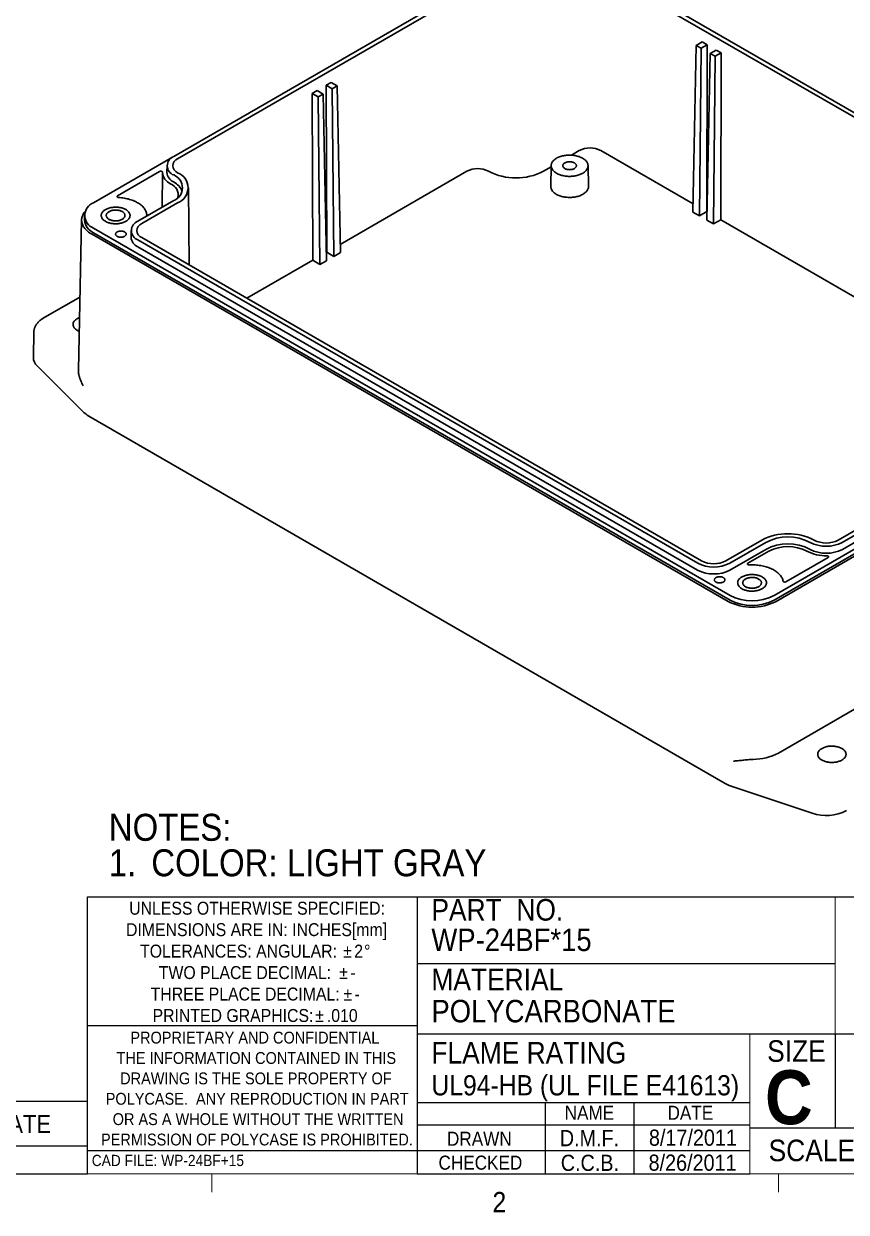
# Model space of a CAD drawing. Header units: inches. Extents: x 0.3 to 21.8, y 0.2 to 16.9.
# Drawn here: x 15.4 to 19.21, y 0.23 to 5.74 of the extents above; entities that cross this region are included whole.
import ezdxf

# ---------------------------------------------------------------- set-up
doc = ezdxf.new("R2010")
doc.units = ezdxf.units.IN
doc.header["$MEASUREMENT"] = 0
doc.linetypes.add('SLD-Solid', pattern=[0])
doc.layers.add('FORMAT', color=7, linetype='SLD-Solid')
doc.layers.add('SLD-0', color=7, linetype='SLD-Solid')
doc.styles.add('SLDTEXTSTYLE1', font='GOTHIC.TTF', dxfattribs={"width": 0.913})
doc.styles.add('SLDTEXTSTYLE2', font='GOTHICB.TTF', dxfattribs={"width": 0.913})

# ---------------------------------------------------------------- blocks, each defined once
blk = doc.blocks.new('SW_NOTE_1')
at = {"layer": 'SLD-0', "color": 0, "char_height": 0.125, "attachment_point": 1, "style": 'SLDTEXTSTYLE1'}
for s, insert in [('NOTES:', (0, 0.1597)), ('1.', (0, -0.0047)), ('COLOR: LIGHT GRAY', (0.1969, -0.0047))]:
    blk.add_mtext(s, dxfattribs=dict(at, insert=insert))
blk = doc.blocks.new('SW_NOTE_2')
at = {"layer": 'FORMAT', "color": 0, "char_height": 0.06, "attachment_point": 2, "style": 'SLDTEXTSTYLE1'}
for s, insert in [('UNLESS OTHERWISE SPECIFIED:', (0.5672, 0.0766)), ('DIMENSIONS ARE IN: INCHES[mm]', (0.5648, -0.0227)), ('TOLERANCES: ANGULAR: ', (0.4813, -0.1221)), ('%%p', (0.9859, -0.1221)), ('2', (1.0375, -0.1221)), ('%%d', (1.0774, -0.1221)), ('TWO PLACE DECIMAL: ', (0.511, -0.2215)), ('%%p', (0.9679, -0.2215)), ('-', (1.011, -0.2215)), ('THREE PLACE DECIMAL: ', (0.5121, -0.3208)), ('%%p', (0.9875, -0.3208)), ('-', (1.0306, -0.3208)), ('PRINTED GRAPHICS: ', (0.4556, -0.4202)), ('%%p', (0.8567, -0.4202)), ('.010', (0.9616, -0.4202))]:
    blk.add_mtext(s, dxfattribs=dict(at, insert=insert))
blk = doc.blocks.new('SW_NOTE_4')
at = {"layer": 'FORMAT', "color": 0, "char_height": 0.055, "attachment_point": 2, "style": 'SLDTEXTSTYLE1'}
for s, insert in [('PROPRIETARY AND CONFIDENTIAL', (0.5827, 0.0703)), ('THE INFORMATION CONTAINED IN THIS', (0.5892, -0.0241)), ('DRAWING IS THE SOLE PROPERTY OF', (0.5875, -0.1185)), ('POLYCASE.  ANY REPRODUCTION IN PART ', (0.5935, -0.2129)), ('OR AS A WHOLE WITHOUT THE WRITTEN ', (0.5977, -0.3072)), ('PERMISSION OF POLYCASE IS PROHIBITED.', (0.5923, -0.4016))]:
    blk.add_mtext(s, dxfattribs=dict(at, insert=insert))
blk = doc.blocks.new('SW_TABLEANNOTATION_0')
at = {"layer": 'SLD-0', "color": 0}
for p, q in [((0, 0), (0, -0.3349)), ((4.4719, 0), (0, 0)), ((0.2775, 0), (0.2775, -0.2052)), ((2.7288, 0), (2.7288, -0.2052)), ((3.0624, 0), (3.0624, -0.2052)), ((3.4352, 0), (3.4352, -0.2052)), ((3.8628, 0), (3.8628, -0.2052)), ((4.4719, -0.3349), (4.4719, 0)), ((0, -0.2052), (4.4719, -0.2052)), ((0, -0.3349), (4.4719, -0.3349))]:
    blk.add_line(p, q, dxfattribs=at)
at = {"layer": 'SLD-0', "color": 0, "attachment_point": 1, "style": 'SLDTEXTSTYLE1'}
for s, insert, char_height in [('REV.', (0.0209, -0.0617), 0.08333), ('DESCRIPTION', (1.1543, -0.0617), 0.083333), ('ZONE', (2.7497, -0.0617), 0.08333), ('BY', (3.1841, -0.0617), 0.08333), ("APPR'D", (3.4561, -0.0617), 0.08333), ('DATE', (4.0314, -0.0617), 0.08333), ('REVISIONS', (1.9634, -0.2291), 0.08333)]:
    blk.add_mtext(s, dxfattribs=dict(at, insert=insert, char_height=char_height))

msp = doc.modelspace()

# ---------------------------------------------------------------- linework, layer by layer
at = {"color": 7, "linetype": 'SLD-Solid', "lineweight": 30}
for p, q in [((20.67361, 4.48059), (18.08109, 5.97722)), ((20.69198, 4.4912), (18.09946, 5.98783)), ((17.42981, 5.89191), (16.09684, 5.12241)), ((17.44818, 5.8813), (16.11521, 5.1118)), ((18.50128, 4.86454), (18.5167, 5.63632)), ((18.54454, 5.65239), (18.5167, 5.63632)), ((18.53897, 5.62346), (18.5167, 5.63632)), ((18.5312, 4.84727), (18.53897, 5.62346)), ((18.56681, 5.63953), (18.53897, 5.62346)), ((18.54454, 5.65239), (18.56681, 5.63953)), ((18.56681, 5.63953), (18.56484, 4.86668)), ((18.6095, 5.61489), (18.58166, 5.59882)), ((18.63177, 5.60203), (18.6095, 5.61489)), ((18.56623, 4.82704), (18.58166, 5.59882)), ((18.58166, 5.59882), (18.60393, 5.58596)), ((18.59616, 4.80977), (18.60393, 5.58596)), ((18.63177, 5.60203), (18.60393, 5.58596)), ((18.63177, 5.60203), (18.6298, 4.82918)), ((16.82574, 5.46469), (16.80347, 5.45183)), ((16.80347, 5.45183), (16.80544, 4.67898)), ((16.80347, 5.45183), (16.83131, 5.43576)), ((16.82574, 5.46469), (16.85358, 5.44862)), ((16.83131, 5.43576), (16.85358, 5.44862)), ((16.869, 4.67684), (16.85358, 5.44862)), ((16.73851, 5.41433), (16.76078, 5.42719)), ((16.73851, 5.41433), (16.74048, 4.64149)), ((16.73851, 5.41433), (16.76635, 5.39826)), ((16.76078, 5.42719), (16.78862, 5.41112)), ((16.78862, 5.41112), (16.76635, 5.39826)), ((16.77412, 4.62207), (16.76635, 5.39826)), ((16.80404, 4.63934), (16.78862, 5.41112)), ((16.83908, 4.65957), (16.83131, 5.43576)), ((16.09075, 5.11857), (15.72587, 4.90793)), ((17.93818, 5.12826), (17.97505, 5.14954)), ((18.07486, 5.14954), (18.50204, 4.90294)), ((16.06598, 5.07977), (16.06564, 5.04762)), ((17.8089, 5.05362), (17.84479, 5.07434)), ((17.84491, 5.07984), (17.84285, 4.9835)), ((18.01756, 4.9835), (18.0155, 5.07984)), ((15.83661, 4.93972), (16.0318, 5.0524)), ((16.0452, 5.0477), (16.04348, 4.88696)), ((16.86823, 4.71524), (17.4544, 5.05362)), ((16.16921, 4.61934), (16.16538, 4.97768)), ((16.09684, 4.91776), (15.93069, 4.82184)), ((16.11521, 4.90715), (15.94906, 4.81124)), ((15.68359, 4.84901), (15.68359, 4.82758)), ((15.97234, 4.84589), (15.9723, 4.84952)), ((18.50128, 4.86454), (18.5312, 4.84727)), ((18.5312, 4.84727), (18.56484, 4.86668)), ((18.56484, 4.86668), (18.567, 4.86544)), ((15.67048, 4.8287), (15.65559, 4.13217)), ((15.72587, 4.79008), (18.67289, 3.08881)), ((18.59616, 4.80977), (18.56623, 4.82704)), ((18.59616, 4.80977), (18.6298, 4.82918)), ((18.6298, 4.82918), (19.29081, 4.44759)), ((15.71659, 4.76329), (18.66361, 3.06202)), ((15.72587, 4.76865), (18.67289, 3.06737)), ((15.89983, 4.77921), (15.89949, 4.74706)), ((15.93069, 4.73582), (18.52321, 3.23919)), ((15.94906, 4.74643), (18.54158, 3.2498)), ((15.93045, 4.70353), (18.52297, 3.20691)), ((16.80328, 4.67774), (16.80544, 4.67898)), ((16.83908, 4.65957), (16.80544, 4.67898)), ((16.43566, 4.46552), (16.74048, 4.64149)), ((16.77412, 4.62207), (16.74048, 4.64149)), ((16.77412, 4.62207), (16.80404, 4.63934)), ((16.869, 4.67684), (16.83908, 4.65957)), ((15.66284, 4.47111), (15.4927, 4.37289)), ((15.44958, 4.30963), (15.44705, 4.1914)), ((18.87704, 3.08881), (20.8968, 4.25479)), ((18.87704, 3.06737), (20.8968, 4.23336)), ((18.88632, 3.06202), (20.90608, 4.228)), ((15.46462, 4.15258), (15.67609, 3.94113)), ((19.17449, 3.34571), (20.50746, 4.11522)), ((19.19286, 3.33511), (20.52583, 4.10461)), ((19.19311, 3.30282), (20.52607, 4.07233)), ((15.70396, 3.92017), (18.65097, 2.21889)), ((18.89685, 2.35942), (20.91661, 3.5254)), ((18.65385, 3.2498), (18.82, 3.34571)), ((18.67222, 3.23919), (18.83837, 3.33511)), ((18.67246, 3.20691), (18.83861, 3.30282)), ((18.85306, 3.29448), (18.75608, 3.23849)), ((18.93209, 3.15273), (19.12729, 3.26541)), ((19.05357, 2.08073), (18.68729, 2.20281))]:
    msp.add_line(p, q, dxfattribs=at)
at = {"color": 7, "linetype": 'SLD-Solid', "lineweight": 0}
for p, q in [((21.52288, 0.4106), (0.52288, 0.4106)), ((16.27288, 0.4106), (16.27288, 0.3258)), ((18.89788, 0.4106), (18.89788, 0.3258))]:
    msp.add_line(p, q, dxfattribs=at)
at = {"color": 7, "linetype": 'SLD-Solid', "lineweight": 30, "flags": 128}
for points in [[(17.86989, 5.04441), (17.86642, 5.04653), (17.86318, 5.04877), (17.86017, 5.05112), (17.85741, 5.05356), (17.8549, 5.0561), (17.85266, 5.05871), (17.85069, 5.0614), (17.849, 5.06415), (17.8476, 5.06695), (17.84648, 5.0698), (17.84566, 5.07268), (17.84514, 5.07558), (17.84491, 5.0785), (17.84499, 5.08142), (17.84536, 5.08433), (17.84603, 5.08722), (17.847, 5.09008), (17.84826, 5.09291), (17.84981, 5.09569), (17.85164, 5.09841), (17.85375, 5.10106), (17.85612, 5.10364), (17.85876, 5.10613), (17.86164, 5.10853), (17.86477, 5.11082), (17.86813, 5.113), (17.8717, 5.11507), (17.87548, 5.117), (17.87945, 5.11881), (17.88361, 5.12048), (17.88792, 5.122), (17.89238, 5.12337), (17.89698, 5.12458), (17.90169, 5.12564), (17.9065, 5.12653), (17.9114, 5.12726), (17.91636, 5.12782), (17.92137, 5.12821), (17.92641, 5.12842), (17.93147, 5.12847), (17.93652, 5.12834), (17.94155, 5.12804), (17.94654, 5.12756), (17.95147, 5.12692), (17.95632, 5.12611), (17.96109, 5.12513), (17.96575, 5.12399), (17.97028, 5.1227), (17.97467, 5.12125), (17.9789, 5.11966), (17.98297, 5.11792), (17.98684, 5.11605), (17.99052, 5.11405), (17.99399, 5.11193), (17.99723, 5.10969), (18.00024, 5.10734), (18.003, 5.1049), (18.00551, 5.10236), (18.00775, 5.09975), (18.00972, 5.09706), (18.01141, 5.09431), (18.01281, 5.0915), (18.01393, 5.08866), (18.01475, 5.08578), (18.01527, 5.08287), (18.0155, 5.07996), (18.01542, 5.07704), (18.01505, 5.07413), (18.01438, 5.07124), (18.01341, 5.06837), (18.01215, 5.06555), (18.0106, 5.06277), (18.00877, 5.06005), (18.00666, 5.05739), (18.00429, 5.05482), (18.00165, 5.05233), (17.99877, 5.04993), (17.99564, 5.04764), (17.99228, 5.04546), (17.98871, 5.04339), (17.98493, 5.04145), (17.98096, 5.03965), (17.9768, 5.03798), (17.97249, 5.03646), (17.96803, 5.03509), (17.96343, 5.03387), (17.95872, 5.03282), (17.95391, 5.03192), (17.94901, 5.0312), (17.94405, 5.03064), (17.93904, 5.03025), (17.934, 5.03003), (17.92894, 5.02999), (17.92389, 5.03012), (17.91886, 5.03042), (17.91387, 5.0309), (17.90894, 5.03154), (17.90409, 5.03235), (17.89932, 5.03333), (17.89466, 5.03446), (17.89013, 5.03576), (17.88574, 5.0372), (17.88151, 5.0388), (17.87744, 5.04053), (17.87357, 5.04241), (17.86989, 5.04441)], [(17.90781, 5.0663), (17.90573, 5.06763), (17.90388, 5.06907), (17.90228, 5.07061), (17.90095, 5.07223), (17.8999, 5.07392), (17.89915, 5.07566), (17.89869, 5.07744), (17.89854, 5.07923), (17.89869, 5.08102), (17.89915, 5.0828), (17.8999, 5.08454), (17.90095, 5.08622), (17.90228, 5.08785), (17.90388, 5.08939), (17.90573, 5.09083), (17.90781, 5.09216), (17.91012, 5.09336), (17.91261, 5.09443), (17.91528, 5.09535), (17.91809, 5.09612), (17.92101, 5.09672), (17.92403, 5.09716), (17.9271, 5.09742), (17.93021, 5.09751), (17.93331, 5.09742), (17.93638, 5.09716), (17.9394, 5.09672), (17.94232, 5.09612), (17.94513, 5.09535), (17.9478, 5.09443), (17.95029, 5.09336), (17.9526, 5.09216), (17.95468, 5.09083), (17.95653, 5.08939), (17.95813, 5.08785), (17.95946, 5.08622), (17.96051, 5.08454), (17.96126, 5.0828), (17.96172, 5.08102), (17.96187, 5.07923), (17.96172, 5.07744), (17.96126, 5.07566), (17.96051, 5.07392), (17.95946, 5.07223), (17.95813, 5.07061), (17.95653, 5.06907), (17.95468, 5.06763), (17.9526, 5.0663), (17.95029, 5.0651), (17.9478, 5.06403), (17.94513, 5.06311), (17.94232, 5.06234), (17.9394, 5.06174), (17.93638, 5.0613), (17.93331, 5.06104), (17.93021, 5.06095), (17.9271, 5.06104), (17.92403, 5.0613), (17.92101, 5.06174), (17.91809, 5.06234), (17.91528, 5.06311), (17.91261, 5.06403), (17.91012, 5.0651), (17.90781, 5.0663)], [(16.0318, 5.0524), (16.03301, 5.05297), (16.03438, 5.05339), (16.03588, 5.05365), (16.03743, 5.05373), (16.03898, 5.05364), (16.04047, 5.05336), (16.04184, 5.05293), (16.04303, 5.05235), (16.044, 5.05164), (16.0447, 5.05084), (16.04512, 5.04997), (16.04524, 5.04907)], [(18.01756, 4.9835), (18.01756, 4.98251), (18.01738, 4.97955), (18.01689, 4.9766), (18.0161, 4.97367), (18.01502, 4.97078), (18.01364, 4.96793), (18.01198, 4.96513), (18.01003, 4.96239), (18.00781, 4.95972), (18.00532, 4.95713), (18.00258, 4.95463), (17.99958, 4.95222), (17.99634, 4.94993), (17.99288, 4.94774), (17.9892, 4.94568), (17.98532, 4.94375), (17.98124, 4.94195), (17.97699, 4.94029), (17.97258, 4.93878), (17.96803, 4.93742), (17.96334, 4.93621), (17.95854, 4.93517), (17.95364, 4.93429), (17.94866, 4.93358), (17.94362, 4.93304), (17.93853, 4.93267), (17.93341, 4.93248), (17.92828, 4.93246), (17.92316, 4.93261), (17.91806, 4.93293), (17.913, 4.93343), (17.90801, 4.9341), (17.90309, 4.93494), (17.89826, 4.93594), (17.89354, 4.9371), (17.88895, 4.93842), (17.8845, 4.9399), (17.88021, 4.94152), (17.87609, 4.94328), (17.87216, 4.94518), (17.86843, 4.94722)], [(15.84144, 4.93198), (15.83985, 4.93216), (15.83837, 4.93253), (15.83704, 4.93306), (15.83593, 4.93374), (15.83508, 4.93453), (15.83453, 4.93541), (15.83431, 4.93633), (15.83441, 4.93727), (15.83485, 4.93816), (15.83559, 4.93899), (15.83661, 4.93972)], [(15.9722, 4.8458), (15.9723, 4.84938), (15.97212, 4.85321), (15.97163, 4.85704), (15.97084, 4.86085), (15.96975, 4.86463), (15.96835, 4.86838), (15.96666, 4.87209), (15.96467, 4.87575), (15.9624, 4.87935), (15.95984, 4.88289), (15.957, 4.88636), (15.95388, 4.88974), (15.9505, 4.89304), (15.94687, 4.89625), (15.94297, 4.89936), (15.93884, 4.90236), (15.93447, 4.90525), (15.92987, 4.90802), (15.92506, 4.91067), (15.92005, 4.91318), (15.91484, 4.91556), (15.90944, 4.91779), (15.90387, 4.91989), (15.89814, 4.92183), (15.89226, 4.92361), (15.88625, 4.92524), (15.88011, 4.92671), (15.87387, 4.92802), (15.86752, 4.92915), (15.86109, 4.93012), (15.85459, 4.93091), (15.84804, 4.93153), (15.84144, 4.93198)], [(15.68785, 4.86909), (15.68522, 4.866), (15.68246, 4.86237), (15.67997, 4.85867), (15.67776, 4.85491), (15.67583, 4.85111), (15.6742, 4.84725), (15.67286, 4.84336), (15.67182, 4.83944), (15.67107, 4.8355), (15.67062, 4.83154), (15.67047, 4.82758), (15.67062, 4.82361), (15.67107, 4.81965), (15.67182, 4.81571), (15.67286, 4.81179), (15.6742, 4.8079), (15.67583, 4.80405), (15.67776, 4.80024), (15.67997, 4.79648), (15.68246, 4.79279), (15.68522, 4.78916), (15.68826, 4.7856), (15.69157, 4.78212), (15.69513, 4.77873), (15.69895, 4.77543), (15.70301, 4.77223), (15.70731, 4.76914), (15.71184, 4.76616), (15.71659, 4.76329)], [(15.87509, 4.87622), (15.87184, 4.87798), (15.86839, 4.87961), (15.86475, 4.8811), (15.86096, 4.88244), (15.85702, 4.88364), (15.85295, 4.88469), (15.84876, 4.88557), (15.84448, 4.88629), (15.84013, 4.88685), (15.83573, 4.88723), (15.83129, 4.88745), (15.82683, 4.88749), (15.82238, 4.88736), (15.81796, 4.88706), (15.81358, 4.88659), (15.80926, 4.88595), (15.80503, 4.88515), (15.8009, 4.88418), (15.79689, 4.88306), (15.79302, 4.88179), (15.78931, 4.88037), (15.78576, 4.87881), (15.78241, 4.87712), (15.77926, 4.8753), (15.77633, 4.87336), (15.77362, 4.87132), (15.77116, 4.86917), (15.76896, 4.86694), (15.76702, 4.86462), (15.76534, 4.86224), (15.76395, 4.85979), (15.76285, 4.8573), (15.76203, 4.85477), (15.76151, 4.85222), (15.76129, 4.84965), (15.76137, 4.84708), (15.76174, 4.84452), (15.76241, 4.84197), (15.76337, 4.83946), (15.76461, 4.83699), (15.76615, 4.83458), (15.76795, 4.83223), (15.77003, 4.82995), (15.77236, 4.82776), (15.77495, 4.82566), (15.77776, 4.82367), (15.78081, 4.82179), (15.78406, 4.82004), (15.78751, 4.81841), (15.79114, 4.81692), (15.79494, 4.81557), (15.79888, 4.81437), (15.80295, 4.81333), (15.80714, 4.81245), (15.81141, 4.81172), (15.81576, 4.81117), (15.82017, 4.81078), (15.82461, 4.81057), (15.82906, 4.81053), (15.83351, 4.81066), (15.83794, 4.81096), (15.84232, 4.81143), (15.84663, 4.81206), (15.85087, 4.81287), (15.855, 4.81383), (15.85901, 4.81495), (15.86288, 4.81623), (15.86659, 4.81765), (15.87013, 4.81921), (15.87349, 4.8209), (15.87664, 4.82272), (15.87957, 4.82465), (15.88227, 4.8267), (15.88473, 4.82884), (15.88694, 4.83108), (15.88888, 4.83339), (15.89055, 4.83578), (15.89194, 4.83822), (15.89305, 4.84071), (15.89386, 4.84324), (15.89438, 4.8458), (15.89461, 4.84836), (15.89453, 4.85094), (15.89416, 4.8535), (15.89349, 4.85604), (15.89253, 4.85855), (15.89128, 4.86102), (15.88975, 4.86344), (15.88794, 4.86579), (15.88587, 4.86806), (15.88353, 4.87026), (15.88095, 4.87235), (15.87813, 4.87434), (15.87509, 4.87622)], [(15.87509, 4.87622), (15.87184, 4.87798), (15.86839, 4.87961), (15.86475, 4.8811), (15.86096, 4.88244), (15.85702, 4.88364), (15.85295, 4.88469), (15.84876, 4.88557), (15.84448, 4.88629), (15.84013, 4.88685), (15.83573, 4.88723), (15.83129, 4.88745), (15.82683, 4.88749), (15.82238, 4.88736), (15.81796, 4.88706), (15.81358, 4.88659), (15.80926, 4.88595), (15.80503, 4.88515), (15.8009, 4.88418), (15.79689, 4.88306), (15.79302, 4.88179), (15.78931, 4.88037), (15.78576, 4.87881), (15.78241, 4.87712), (15.77926, 4.8753), (15.77633, 4.87336), (15.77362, 4.87132), (15.77116, 4.86917), (15.76896, 4.86694), (15.76702, 4.86462), (15.76534, 4.86224), (15.76395, 4.85979), (15.76285, 4.8573), (15.76203, 4.85477), (15.76151, 4.85222), (15.76129, 4.84965), (15.76137, 4.84708), (15.76174, 4.84452), (15.76241, 4.84197), (15.76337, 4.83946), (15.76461, 4.83699), (15.76615, 4.83458), (15.76795, 4.83223), (15.77003, 4.82995), (15.77236, 4.82776), (15.77495, 4.82566), (15.77776, 4.82367), (15.78081, 4.82179), (15.78406, 4.82004), (15.78751, 4.81841), (15.79114, 4.81692), (15.79494, 4.81557), (15.79888, 4.81437), (15.80295, 4.81333), (15.80714, 4.81245), (15.81141, 4.81172), (15.81576, 4.81117), (15.82017, 4.81078), (15.82461, 4.81057), (15.82906, 4.81053), (15.83351, 4.81066), (15.83794, 4.81096), (15.84232, 4.81143), (15.84663, 4.81206), (15.85087, 4.81287), (15.855, 4.81383), (15.85901, 4.81495), (15.86288, 4.81623), (15.86659, 4.81765), (15.87013, 4.81921), (15.87349, 4.8209), (15.87664, 4.82272), (15.87957, 4.82465), (15.88227, 4.8267), (15.88473, 4.82884), (15.88694, 4.83108), (15.88888, 4.83339), (15.89055, 4.83578), (15.89194, 4.83822), (15.89305, 4.84071), (15.89386, 4.84324), (15.89438, 4.8458), (15.89461, 4.84836), (15.89453, 4.85094), (15.89416, 4.8535), (15.89349, 4.85604), (15.89253, 4.85855), (15.89128, 4.86102), (15.88975, 4.86344), (15.88794, 4.86579), (15.88587, 4.86806), (15.88353, 4.87026), (15.88095, 4.87235), (15.87813, 4.87434), (15.87509, 4.87622)], [(15.85857, 4.86669), (15.8559, 4.8681), (15.85304, 4.86939), (15.84999, 4.87053), (15.8468, 4.87152), (15.84347, 4.87235), (15.84003, 4.87302), (15.83651, 4.87352), (15.83293, 4.87384), (15.82931, 4.874), (15.82568, 4.87397), (15.82207, 4.87378), (15.8185, 4.87341), (15.815, 4.87286), (15.81159, 4.87216), (15.80829, 4.87128), (15.80513, 4.87026), (15.80213, 4.86908), (15.79931, 4.86776), (15.79669, 4.86631), (15.79429, 4.86474), (15.79213, 4.86306), (15.79022, 4.86128), (15.78857, 4.85941), (15.7872, 4.85748), (15.78612, 4.85548), (15.78533, 4.85343), (15.78483, 4.85136), (15.78464, 4.84927), (15.78476, 4.84718), (15.78517, 4.8451), (15.78589, 4.84304), (15.7869, 4.84103), (15.7882, 4.83908), (15.78978, 4.83719), (15.79163, 4.83539), (15.79373, 4.83368), (15.79607, 4.83209), (15.79864, 4.8306), (15.80141, 4.82925), (15.80436, 4.82804), (15.80748, 4.82697), (15.81075, 4.82606), (15.81414, 4.82531), (15.81762, 4.82473), (15.82117, 4.82431), (15.82478, 4.82407), (15.8284, 4.82401), (15.83202, 4.82412), (15.83562, 4.8244), (15.83916, 4.82486), (15.84262, 4.82549), (15.84598, 4.82628), (15.84921, 4.82723), (15.85229, 4.82833), (15.8552, 4.82958), (15.85792, 4.83096), (15.86043, 4.83247), (15.86272, 4.8341), (15.86476, 4.83583), (15.86654, 4.83766), (15.86805, 4.83956), (15.86927, 4.84153), (15.87021, 4.84355), (15.87086, 4.84561), (15.8712, 4.8477), (15.87123, 4.84979), (15.87097, 4.85188), (15.8704, 4.85395), (15.86954, 4.85598), (15.86838, 4.85797), (15.86694, 4.85989), (15.86522, 4.86173), (15.86325, 4.86349), (15.86103, 4.86514), (15.85857, 4.86669)], [(15.83491, 4.75234), (15.83309, 4.75351), (15.83152, 4.75479), (15.83019, 4.75616), (15.82913, 4.7576), (15.82836, 4.75911), (15.82787, 4.76065), (15.82769, 4.76222), (15.8278, 4.76378), (15.82821, 4.76534), (15.82891, 4.76685), (15.8299, 4.76831), (15.83116, 4.7697), (15.83268, 4.771), (15.83443, 4.7722), (15.83641, 4.77328), (15.83857, 4.77423), (15.84091, 4.77503), (15.84338, 4.77568), (15.84597, 4.77617), (15.84862, 4.77649), (15.85133, 4.77664), (15.85405, 4.77662), (15.85674, 4.77643), (15.85939, 4.77606), (15.86195, 4.77553), (15.86439, 4.77484), (15.86668, 4.774), (15.8688, 4.77302), (15.87073, 4.77191), (15.87242, 4.77069), (15.87388, 4.76936), (15.87507, 4.76795), (15.87599, 4.76648), (15.87662, 4.76495), (15.87696, 4.76339), (15.87699, 4.76182), (15.87673, 4.76026), (15.87618, 4.75873), (15.87533, 4.75724), (15.8742, 4.75581), (15.87281, 4.75446), (15.87117, 4.75321), (15.8693, 4.75207), (15.86723, 4.75106), (15.86498, 4.75018), (15.86257, 4.74945), (15.86004, 4.74888), (15.85741, 4.74848), (15.85472, 4.74824), (15.85201, 4.74817), (15.8493, 4.74828), (15.84662, 4.74856), (15.84402, 4.74901), (15.84152, 4.74962), (15.83914, 4.75039), (15.83693, 4.7513), (15.83491, 4.75234)], [(15.65946, 4.31312), (15.6585, 4.3135), (15.65497, 4.31505), (15.65163, 4.31674), (15.6485, 4.31854), (15.64558, 4.32047), (15.6429, 4.32251), (15.64046, 4.32464), (15.63828, 4.32687), (15.63636, 4.32918), (15.63471, 4.33155), (15.63335, 4.33399), (15.63228, 4.33647), (15.63149, 4.33899), (15.63101, 4.34153), (15.63082, 4.34409), (15.63093, 4.34665), (15.63135, 4.3492), (15.63205, 4.35172), (15.63306, 4.35421), (15.63435, 4.35666), (15.63592, 4.35905), (15.63777, 4.36138), (15.63989, 4.36363), (15.64227, 4.36579), (15.64489, 4.36785), (15.64775, 4.3698), (15.65083, 4.37164), (15.65412, 4.37336), (15.6576, 4.37494), (15.66081, 4.37622)], [(19.12729, 3.26541), (19.12828, 3.26611), (19.12901, 3.26691), (19.12945, 3.26777), (19.12959, 3.26867), (19.12943, 3.26956), (19.12896, 3.27042), (19.1282, 3.27121), (19.12719, 3.2719), (19.12597, 3.27245), (19.12458, 3.27286), (19.12308, 3.27311), (19.12152, 3.27317)], [(18.75608, 3.23849), (18.75507, 3.23778), (18.75433, 3.23696), (18.75389, 3.23607), (18.75378, 3.23514), (18.75399, 3.23423), (18.75451, 3.23336), (18.75533, 3.23256), (18.75641, 3.23188), (18.75771, 3.23134), (18.75917, 3.23096), (18.76074, 3.23076), (18.76234, 3.23075)], [(18.76234, 3.23075), (18.76897, 3.231), (18.77561, 3.23107), (18.78225, 3.23096), (18.78887, 3.23068), (18.79547, 3.23022), (18.80202, 3.22959), (18.80852, 3.22879), (18.81494, 3.22781), (18.82128, 3.22666), (18.82752, 3.22535), (18.83365, 3.22387), (18.83966, 3.22223), (18.84553, 3.22043), (18.85124, 3.21848), (18.8568, 3.21638), (18.86219, 3.21414), (18.86739, 3.21175), (18.87239, 3.20923), (18.87719, 3.20657), (18.88177, 3.2038), (18.88612, 3.2009), (18.89024, 3.19789), (18.89412, 3.19478), (18.89774, 3.19156), (18.9011, 3.18826), (18.9042, 3.18486), (18.90702, 3.18139), (18.90956, 3.17785), (18.91182, 3.17424), (18.91379, 3.17058), (18.91546, 3.16687), (18.91684, 3.16311), (18.91791, 3.15933), (18.91869, 3.15552)], [(18.60752, 3.15175), (18.60954, 3.1507), (18.61175, 3.14979), (18.61413, 3.14903), (18.61663, 3.14842), (18.61923, 3.14797), (18.62191, 3.14769), (18.62462, 3.14758), (18.62734, 3.14765), (18.63002, 3.14788), (18.63265, 3.14829), (18.63518, 3.14886), (18.63759, 3.14959), (18.63984, 3.15046), (18.64191, 3.15148), (18.64378, 3.15262), (18.64542, 3.15387), (18.64681, 3.15522), (18.64794, 3.15664), (18.64879, 3.15813), (18.64934, 3.15967), (18.64961, 3.16123), (18.64957, 3.1628), (18.64923, 3.16436), (18.6486, 3.16588), (18.64768, 3.16736), (18.64649, 3.16877), (18.64503, 3.17009), (18.64334, 3.17132), (18.64141, 3.17243), (18.63929, 3.17341), (18.637, 3.17425), (18.63456, 3.17494), (18.632, 3.17547), (18.62935, 3.17583), (18.62666, 3.17603), (18.62394, 3.17605), (18.62124, 3.1759), (18.61858, 3.17557), (18.61599, 3.17509), (18.61352, 3.17444), (18.61119, 3.17363), (18.60902, 3.17269), (18.60704, 3.17161), (18.60529, 3.17041), (18.60377, 3.16911), (18.60251, 3.16772), (18.60152, 3.16626), (18.60082, 3.16474), (18.60041, 3.16319), (18.6003, 3.16162), (18.60048, 3.16006), (18.60097, 3.15851), (18.60174, 3.15701), (18.6028, 3.15557), (18.60413, 3.1542), (18.6057, 3.15292), (18.60752, 3.15175)], [(18.8221, 3.17495), (18.82515, 3.17307), (18.82796, 3.17108), (18.83055, 3.16898), (18.83288, 3.16679), (18.83496, 3.16451), (18.83676, 3.16216), (18.8383, 3.15975), (18.83955, 3.15728), (18.84051, 3.15477), (18.84117, 3.15222), (18.84154, 3.14966), (18.84162, 3.14709), (18.8414, 3.14452), (18.84088, 3.14197), (18.84006, 3.13944), (18.83896, 3.13695), (18.83757, 3.1345), (18.8359, 3.13212), (18.83395, 3.1298), (18.83175, 3.12757), (18.82929, 3.12543), (18.82658, 3.12338), (18.82365, 3.12144), (18.8205, 3.11963), (18.81715, 3.11793), (18.8136, 3.11637), (18.80989, 3.11495), (18.80602, 3.11368), (18.80201, 3.11256), (18.79788, 3.11159), (18.79365, 3.11079), (18.78933, 3.11015), (18.78495, 3.10968), (18.78053, 3.10938), (18.77608, 3.10925), (18.77162, 3.1093), (18.76718, 3.10951), (18.76278, 3.1099), (18.75843, 3.11045), (18.75415, 3.11117), (18.74997, 3.11206), (18.74589, 3.1131), (18.74195, 3.1143), (18.73816, 3.11564), (18.73453, 3.11714), (18.73108, 3.11876), (18.72782, 3.12052), (18.72478, 3.1224), (18.72196, 3.12439), (18.71938, 3.12649), (18.71704, 3.12868), (18.71497, 3.13095), (18.71316, 3.1333), (18.71163, 3.13572), (18.71038, 3.13819), (18.70942, 3.1407), (18.70875, 3.14324), (18.70838, 3.1458), (18.7083, 3.14838), (18.70853, 3.15095), (18.70905, 3.1535), (18.70986, 3.15603), (18.71097, 3.15852), (18.71236, 3.16096), (18.71403, 3.16335), (18.71597, 3.16566), (18.71818, 3.1679), (18.72064, 3.17004), (18.72334, 3.17209), (18.72627, 3.17402), (18.72942, 3.17584), (18.73278, 3.17753), (18.73632, 3.17909), (18.74003, 3.18051), (18.7439, 3.18179), (18.74791, 3.18291), (18.75204, 3.18387), (18.75628, 3.18468), (18.76059, 3.18531), (18.76497, 3.18578), (18.7694, 3.18608), (18.77385, 3.18621), (18.7783, 3.18617), (18.78274, 3.18596), (18.78715, 3.18557), (18.7915, 3.18502), (18.79577, 3.1843), (18.79996, 3.18341), (18.80403, 3.18237), (18.80797, 3.18117), (18.81177, 3.17982), (18.8154, 3.17833), (18.81885, 3.1767), (18.8221, 3.17495)], [(18.8221, 3.17495), (18.82515, 3.17307), (18.82796, 3.17108), (18.83055, 3.16898), (18.83288, 3.16679), (18.83496, 3.16451), (18.83676, 3.16216), (18.8383, 3.15975), (18.83955, 3.15728), (18.84051, 3.15477), (18.84117, 3.15222), (18.84154, 3.14966), (18.84162, 3.14709), (18.8414, 3.14452), (18.84088, 3.14197), (18.84006, 3.13944), (18.83896, 3.13695), (18.83757, 3.1345), (18.8359, 3.13212), (18.83395, 3.1298), (18.83175, 3.12757), (18.82929, 3.12543), (18.82658, 3.12338), (18.82365, 3.12144), (18.8205, 3.11963), (18.81715, 3.11793), (18.8136, 3.11637), (18.80989, 3.11495), (18.80602, 3.11368), (18.80201, 3.11256), (18.79788, 3.11159), (18.79365, 3.11079), (18.78933, 3.11015), (18.78495, 3.10968), (18.78053, 3.10938), (18.77608, 3.10925), (18.77162, 3.1093), (18.76718, 3.10951), (18.76278, 3.1099), (18.75843, 3.11045), (18.75415, 3.11117), (18.74997, 3.11206), (18.74589, 3.1131), (18.74195, 3.1143), (18.73816, 3.11564), (18.73453, 3.11714), (18.73108, 3.11876), (18.72782, 3.12052), (18.72478, 3.1224), (18.72196, 3.12439), (18.71938, 3.12649), (18.71704, 3.12868), (18.71497, 3.13095), (18.71316, 3.1333), (18.71163, 3.13572), (18.71038, 3.13819), (18.70942, 3.1407), (18.70875, 3.14324), (18.70838, 3.1458), (18.7083, 3.14838), (18.70853, 3.15095), (18.70905, 3.1535), (18.70986, 3.15603), (18.71097, 3.15852), (18.71236, 3.16096), (18.71403, 3.16335), (18.71597, 3.16566), (18.71818, 3.1679), (18.72064, 3.17004), (18.72334, 3.17209), (18.72627, 3.17402), (18.72942, 3.17584), (18.73278, 3.17753), (18.73632, 3.17909), (18.74003, 3.18051), (18.7439, 3.18179), (18.74791, 3.18291), (18.75204, 3.18387), (18.75628, 3.18468), (18.76059, 3.18531), (18.76497, 3.18578), (18.7694, 3.18608), (18.77385, 3.18621), (18.7783, 3.18617), (18.78274, 3.18596), (18.78715, 3.18557), (18.7915, 3.18502), (18.79577, 3.1843), (18.79996, 3.18341), (18.80403, 3.18237), (18.80797, 3.18117), (18.81177, 3.17982), (18.8154, 3.17833), (18.81885, 3.1767), (18.8221, 3.17495)], [(18.80558, 3.16541), (18.80804, 3.16387), (18.81026, 3.16222), (18.81224, 3.16046), (18.81395, 3.15861), (18.81539, 3.15669), (18.81655, 3.15471), (18.81741, 3.15267), (18.81798, 3.15061), (18.81825, 3.14852), (18.81821, 3.14642), (18.81787, 3.14434), (18.81723, 3.14228), (18.81629, 3.14026), (18.81506, 3.13829), (18.81355, 3.13638), (18.81177, 3.13456), (18.80973, 3.13283), (18.80745, 3.1312), (18.80494, 3.12969), (18.80222, 3.1283), (18.7993, 3.12706), (18.79622, 3.12595), (18.79299, 3.125), (18.78963, 3.12421), (18.78617, 3.12358), (18.78263, 3.12313), (18.77904, 3.12284), (18.77542, 3.12273), (18.77179, 3.1228), (18.76819, 3.12304), (18.76463, 3.12345), (18.76115, 3.12404), (18.75776, 3.12479), (18.7545, 3.1257), (18.75138, 3.12677), (18.74842, 3.12798), (18.74565, 3.12933), (18.74308, 3.13081), (18.74074, 3.13241), (18.73864, 3.13412), (18.7368, 3.13592), (18.73522, 3.1378), (18.73392, 3.13976), (18.7329, 3.14177), (18.73219, 3.14382), (18.73177, 3.1459), (18.73166, 3.14799), (18.73185, 3.15009), (18.73234, 3.15216), (18.73313, 3.1542), (18.73422, 3.1562), (18.73559, 3.15814), (18.73723, 3.16001), (18.73914, 3.16179), (18.74131, 3.16347), (18.7437, 3.16504), (18.74632, 3.16649), (18.74914, 3.1678), (18.75214, 3.16898), (18.7553, 3.17001), (18.7586, 3.17088), (18.76201, 3.17159), (18.76551, 3.17213), (18.76908, 3.1725), (18.7727, 3.1727), (18.77632, 3.17272), (18.77994, 3.17257), (18.78352, 3.17224), (18.78704, 3.17174), (18.79048, 3.17107), (18.79381, 3.17024), (18.79701, 3.16925), (18.80005, 3.16811), (18.80291, 3.16683), (18.80558, 3.16541)], [(18.91869, 3.15552), (18.919, 3.15461), (18.91964, 3.15375), (18.92056, 3.15298), (18.92173, 3.15234), (18.92311, 3.15185), (18.92463, 3.15153), (18.92623, 3.1514), (18.92785, 3.15146), (18.9294, 3.15171), (18.93084, 3.15214), (18.93209, 3.15273)], [(19.19095, 2.38064), (19.18771, 2.38239), (19.18427, 2.38401), (19.18066, 2.38549), (19.17688, 2.38682), (19.17295, 2.38801), (19.16889, 2.38903), (19.16472, 2.3899), (19.16046, 2.39061), (19.15612, 2.39114), (19.15174, 2.39151), (19.14732, 2.3917), (19.14289, 2.39172), (19.13846, 2.39157), (19.13407, 2.39125), (19.12972, 2.39076), (19.12543, 2.39009), (19.12124, 2.38927), (19.11715, 2.38828), (19.11319, 2.38713), (19.10937, 2.38583), (19.10571, 2.38439), (19.10223, 2.38281), (19.09894, 2.38109), (19.09586, 2.37925), (19.093, 2.3773), (19.09038, 2.37523), (19.088, 2.37307), (19.08588, 2.37083), (19.08403, 2.3685), (19.08246, 2.36611), (19.08117, 2.36366), (19.08017, 2.36117), (19.07946, 2.35864), (19.07905, 2.35609), (19.07893, 2.35354), (19.07912, 2.35098), (19.07961, 2.34844), (19.08039, 2.34592), (19.08146, 2.34344), (19.08283, 2.341), (19.08447, 2.33863), (19.08639, 2.33632), (19.08857, 2.33409), (19.09101, 2.33196), (19.09369, 2.32992), (19.09661, 2.32799), (19.09974, 2.32618), (19.10308, 2.3245), (19.10661, 2.32295), (19.11031, 2.32154), (19.11417, 2.32028), (19.11816, 2.31917), (19.12228, 2.31823), (19.1265, 2.31744), (19.1308, 2.31682), (19.13516, 2.31637), (19.13957, 2.31609), (19.14399, 2.31598), (19.14843, 2.31604), (19.15284, 2.31628), (19.15721, 2.31669), (19.16153, 2.31727), (19.16577, 2.31801), (19.16991, 2.31892), (19.17394, 2.31999), (19.17784, 2.32121), (19.18158, 2.32258), (19.18515, 2.3241), (19.18854, 2.32575), (19.19172, 2.32753), (19.1947, 2.32943), (19.19744, 2.33144), (19.19994, 2.33355), (19.20219, 2.33575), (19.20417, 2.33804), (19.20589, 2.3404), (19.20732, 2.34282), (19.20847, 2.34529), (19.20932, 2.3478), (19.20988, 2.35034), (19.21014, 2.3529), (19.21011, 2.35546), (19.20977, 2.35801), (19.20914, 2.36054), (19.20821, 2.36304), (19.20699, 2.3655), (19.20548, 2.36791), (19.2037, 2.37025), (19.20165, 2.37252), (19.19934, 2.3747), (19.19677, 2.37679), (19.19397, 2.37877), (19.19095, 2.38064)]]:
    msp.add_lwpolyline(points, dxfattribs=at)
at = {"color": 7, "linetype": 'SLD-Solid', "lineweight": 30}
for centre, radius, start, end in [((16.11329, 5.07939), 0.04605, 110.93188, 249.06812), ((18.02496, 5.05322), 0.10848, 62.60967, 117.39033), ((16.12762, 5.07939), 0.0347, 110.95696, 249.04304), ((17.50431, 4.9573), 0.10848, 62.60967, 117.39033), ((16.10755, 5.05277), 0.06242, 183.3953, 245.98733), ((16.11881, 5.05267), 0.05341, 185.42235, 245.42339), ((16.07404, 4.97707), 0.06355, 291.03075, 68.96925), ((16.08852, 4.97707), 0.07484, 290.89857, 69.10143), ((17.68156, 5.29883), 0.2763, 242.55606, 297.44394), ((16.06133, 4.94333), 0.0564, 348.33153, 68.33871), ((16.05909, 4.92967), 0.08334, 21.69532, 63.25318), ((17.88617, 4.98688), 0.04345, 184.46343, 245.90622), ((15.74853, 4.84901), 0.06313, 111.03075, 248.96925), ((15.75613, 4.83499), 0.07292, 185.83655, 245.48359), ((15.94714, 4.77883), 0.04605, 110.93188, 249.06812), ((15.96147, 4.77883), 0.0347, 110.95696, 249.04304), ((15.95266, 4.75211), 0.05341, 185.42235, 245.42339), ((15.50034, 4.19214), 0.05329, 180.79572, 227.91819), ((15.76998, 4.03693), 0.13414, 225.57575, 240.51333), ((18.94111, 3.11224), 0.26301, 62.58174, 117.41826), ((18.94111, 3.13732), 0.22288, 62.54957, 117.45043), ((18.94111, 3.1055), 0.22235, 62.54957, 117.45043), ((18.94111, 3.12455), 0.19139, 62.60967, 117.39033), ((19.11836, 3.44686), 0.16228, 242.57365, 297.42635), ((19.11836, 3.47868), 0.16175, 242.57365, 297.42635), ((19.11836, 3.45386), 0.12185, 242.56755, 297.43245), ((18.59771, 3.35794), 0.12185, 242.56755, 297.43245), ((19.11517, 3.45649), 0.18343, 242.03592, 271.98388), ((18.59771, 3.35095), 0.16228, 242.57365, 297.42635), ((18.59771, 3.38277), 0.16175, 242.57365, 297.42635), ((18.77496, 3.28531), 0.22143, 242.54957, 297.45043), ((18.77496, 3.27693), 0.24205, 242.60967, 297.39033), ((18.77496, 3.26388), 0.22143, 242.54957, 297.45043), ((18.78076, 2.57641), 0.24609, 269.8742, 298.14516), ((18.74888, 2.39088), 0.1979, 240.34879, 251.86755), ((19.11837, 2.2762), 0.20593, 251.65686, 297.03555)]:
    msp.add_arc(centre, radius, start, end, dxfattribs=at)
for points, knots in [([(15.4927, 4.37289), (15.49188, 4.37241), (15.48954, 4.37104), (15.48584, 4.36866), (15.48166, 4.36571), (15.47769, 4.3626), (15.47394, 4.35936), (15.47043, 4.35598), (15.46717, 4.35248), (15.46418, 4.34887), (15.46145, 4.34517), (15.459, 4.34138), (15.45684, 4.33752), (15.45495, 4.33361), (15.45335, 4.32965), (15.45203, 4.32565), (15.45099, 4.32162), (15.45023, 4.31758), (15.44974, 4.3136), (15.44964, 4.31096), (15.44959, 4.30968)], [0, 0, 0, 0, 0.0331607, 0.0939975, 0.1548439, 0.2155228, 0.2759207, 0.3359152, 0.3953838, 0.4542146, 0.5123175, 0.5696315, 0.6261297, 0.6818186, 0.7367355, 0.7909432, 0.8445242, 0.8975755, 0.9502042, 1, 1, 1, 1]), ([(15.65564, 4.13217), (15.65561, 4.13105), (15.65555, 4.12816), (15.65593, 4.12286), (15.65674, 4.11652), (15.65791, 4.11034), (15.6593, 4.10451), (15.66081, 4.09911), (15.66256, 4.09364), (15.66525, 4.08621), (15.66923, 4.0768), (15.67394, 4.06756), (15.67713, 4.06203), (15.67822, 4.06022), (15.67828, 4.06011)], [0, 0, 0, 0, 0.0581164, 0.1495157, 0.2427679, 0.33649, 0.4089545, 0.4814221, 0.554437, 0.6274538, 0.7763869, 0.9261764, 0.9955817, 1, 1, 1, 1]), ([(18.78022, 2.33032), (18.77182, 2.33017), (18.76361, 2.3295), (18.74743, 2.32792), (18.73943, 2.32698), (18.7241, 2.32524), (18.7167, 2.32442), (18.70591, 2.32342), (18.70237, 2.32312), (18.69538, 2.32264), (18.69191, 2.32245), (18.68855, 2.32232)], [0, 0, 0, 0, 0.25, 0.25, 0.5, 0.5, 0.75, 0.75, 0.875, 0.875, 1, 1, 1, 1])]:
    msp.add_open_spline(points, degree=3, knots=knots, dxfattribs=at)
at = {"layer": 'SLD-0', "color": 7}
for p, q in [((15.69822, 0.4106), (15.69822, 1.69382)), ((15.69822, 1.69382), (21.52288, 1.69382)), ((17.22426, 1.69382), (17.22426, 0.4106)), ((19.1597, 1.38363), (17.22426, 1.38363)), ((17.22426, 1.09665), (15.69822, 1.09665)), ((17.22426, 1.0586), (18.76416, 1.0586)), ((18.76416, 1.0586), (21.52288, 1.0586)), ((19.1597, 1.0586), (19.1597, 0.62349)), ((18.76416, 0.73933), (17.22426, 0.73933)), ((17.81658, 0.73933), (17.81658, 0.4106)), ((18.22821, 0.73933), (18.22821, 0.4106)), ((17.22426, 0.63767), (18.76416, 0.63767)), ((18.76416, 0.62349), (21.52288, 0.62349)), ((15.69822, 0.51854), (18.76416, 0.51854)), ((17.22426, 0.4106), (18.76416, 0.4106))]:
    msp.add_line(p, q, dxfattribs=at)
at = {"layer": 'SLD-0', "color": 7, "lineweight": 0}
for p, q in [((19.1597, 1.0586), (19.1597, 1.69382)), ((18.76416, 1.0586), (18.76416, 0.4106))]:
    msp.add_line(p, q, dxfattribs=at)

# ---------------------------------------------------------------- block references
at = {"layer": 'FORMAT', "color": 7}
for name, p in [('SW_NOTE_2', (15.91579, 1.59439)), ('SW_NOTE_4', (15.89005, 0.99892))]:
    msp.add_blockref(name, p, dxfattribs=at)
at = {"layer": 'SLD-0', "color": 7}
msp.add_blockref('SW_NOTE_1', (15.7962, 1.91846), dxfattribs=at)
at = {"layer": 'SLD-0'}
msp.add_blockref('SW_TABLEANNOTATION_0', (11.22635, 0.74546), dxfattribs=at)

# ---------------------------------------------------------------- texts
at = {"color": 7, "linetype": 'Continuous', "lineweight": 0, "insert": (17.57296, 0.3269), "char_height": 0.09375, "attachment_point": 1, "style": 'SLDTEXTSTYLE1'}
msp.add_mtext('2', dxfattribs=at)
at = {"layer": 'FORMAT', "color": 7}
for s, insert, char_height, attachment_point, style in [('PART  NO.', (17.29014, 1.68362), 0.1, 1, 'SLDTEXTSTYLE1'), ('WP-24BF*15', (17.29014, 1.54662), 0.104167, 1, 'SLDTEXTSTYLE1'), ('MATERIAL', (17.29014, 1.36111), 0.1, 1, 'SLDTEXTSTYLE1'), ('POLYCARBONATE', (17.29014, 1.21659), 0.1041667, 1, 'SLDTEXTSTYLE1'), ('FLAME RATING', (17.29014, 1.02188), 0.1, 1, 'SLDTEXTSTYLE1'), ('SIZE', (18.84491, 1.02963), 0.1, 1, 'SLDTEXTSTYLE1'), ('C', (18.83513, 0.89052), 0.25, 1, 'SLDTEXTSTYLE2'), ('UL94-HB (UL FILE E41613)', (17.29014, 0.86794), 0.09375, 1, 'SLDTEXTSTYLE1'), ('NAME', (18.02193, 0.72632), 0.065, 2, 'SLDTEXTSTYLE1'), ('DATE', (18.48943, 0.72632), 0.065, 2, 'SLDTEXTSTYLE1'), ('DRAWN', (17.36238, 0.60592), 0.065, 1, 'SLDTEXTSTYLE1'), ('D.M.F.', (18.02201, 0.61376), 0.075, 2, 'SLDTEXTSTYLE1'), ('8/17/2011', (18.50123, 0.61592), 0.075, 2, 'SLDTEXTSTYLE1'), ('SCALE: 1:1', (18.85157, 0.56945), 0.1, 1, 'SLDTEXTSTYLE1'), ('CAD FILE: WP-24BF+15', (15.7175, 0.49897), 0.0520833, 1, 'SLDTEXTSTYLE1'), ('CHECKED', (17.32305, 0.49519), 0.065, 1, 'SLDTEXTSTYLE1'), ('C.C.B.', (18.02402, 0.49945), 0.075, 2, 'SLDTEXTSTYLE1'), ('8/26/2011', (18.49958, 0.50018), 0.075, 2, 'SLDTEXTSTYLE1')]:
    msp.add_mtext(s, dxfattribs=dict(at, insert=insert, char_height=char_height, attachment_point=attachment_point, style=style))

doc.saveas('drawing.dxf')
